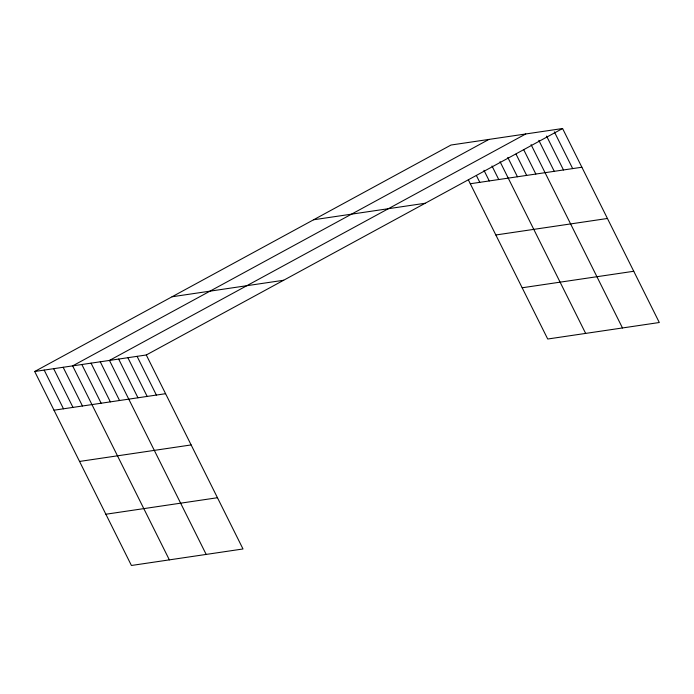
<?xml version="1.0" encoding="UTF-8"?>
<svg xmlns="http://www.w3.org/2000/svg" width="694" height="694" viewBox="0 0 694 694"><rect width="100%" height="100%" fill="white"/><g stroke="black" fill="none" stroke-linecap="round" stroke-linejoin="round"><path stroke-width="1.04" d="M34.7 371.49L146.287 354.981L243.004 548.971L131.418 565.48L34.7 371.49L450.996 145.029L562.582 128.52L659.3 322.51L547.713 339.019L468.372 179.876M488.932 139.416L72.636 365.877L169.353 559.867M525.757 133.968L109.461 360.429L206.179 554.419M146.287 354.981L562.582 128.52M470.298 183.745L581.884 167.237M313.619 219.764L425.205 203.255M495.846 234.98L607.432 218.48M172.077 296.763L283.664 280.255M522.166 287.776L633.752 271.267M54.002 410.206L165.588 393.698M79.55 461.441L191.136 444.932M105.87 514.237L217.456 497.728M554.341 131.825L572.68 168.599M546.586 136.085L563.476 169.961M538.822 140.353L554.263 171.323M531.066 144.621L622.475 327.958M523.788 149.852L535.855 174.047M516.032 154.111L526.651 175.409M507.791 157.417L517.446 176.77M500.036 161.676L585.649 333.406M491.994 165.987L498.752 179.538M483.961 170.29L489.27 180.934M476.405 175.565L479.78 182.34M137.082 356.343L156.384 395.06M127.878 357.705L147.171 396.421M118.665 359.067L137.967 397.783M100.257 361.791L119.559 400.507M91.053 363.153L110.355 401.869M81.849 364.515L101.15 403.231M63.154 367.282L82.456 405.99M53.672 368.688L72.974 407.395M44.182 370.084L63.484 408.801"/></g></svg>
